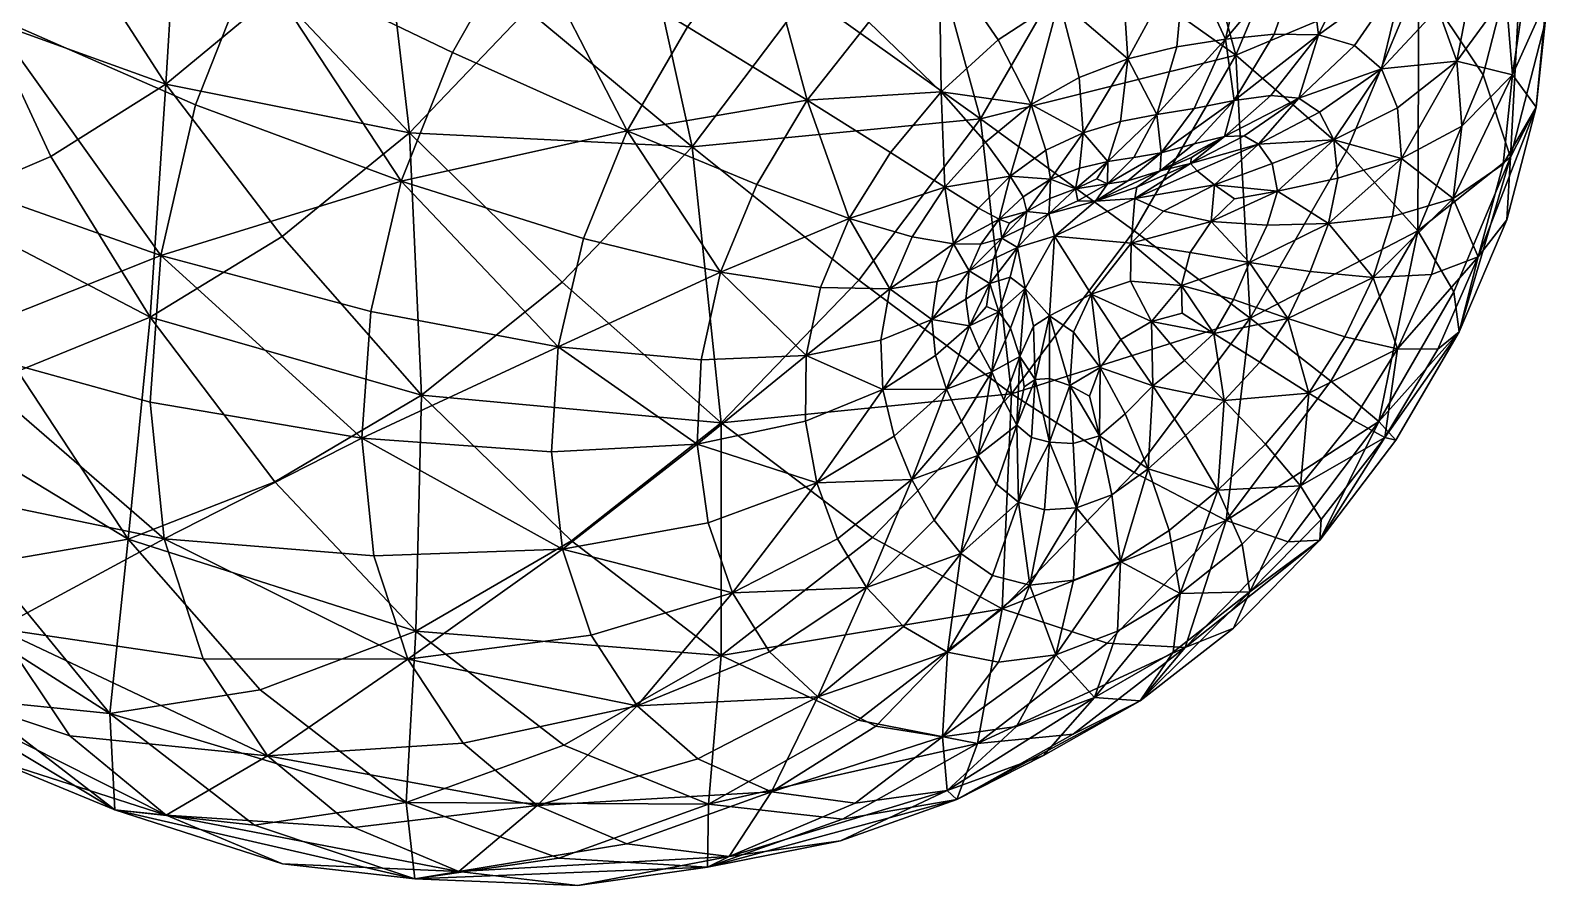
# Model space of a CAD drawing. Header units: millimetres. Extents: x -100 to 100, y -108 to 108.
# Drawn here: x 52.57 to 100.09, y 9.23 to 35.83 of the extents above; entities that cross this region are included whole.
import ezdxf

# ---------------------------------------------------------------- set-up
doc = ezdxf.new("R2010")
doc.units = ezdxf.units.MM
doc.layers.get('0').update_dxf_attribs({"color": 53, "true_color": 0xc6e157})

msp = doc.modelspace()

# ---------------------------------------------------------------- meshes
at = {"color": 54, "true_color": 0x94b11b}
mesh = msp.add_polyface(dxfattribs=at)
corners = [(80.861, 43.878, 2.557), (77.947, 41.638, 1.243), (73.731, 45.887, 1.009), (75.303, 38.96, 0.493), (70.587, 42.622, 0.171), (73.009, 35.95, 0.311), (67.887, 39.009, 0.006), (61.989, 42.561, 0.725), (65.069, 46.732, 0.881), (71.14, 32.713, 0.699), (69.776, 29.356, 1.662), (64.104, 31.141, 1.691), (65.703, 35.148, 0.512), (59.513, 38.125, 1.34), (79.688, 42.022, 63.039), (76.728, 36.94, 63.623), (82.127, 33.084, 60.346), (85.258, 38.485, 59.711), (71.273, 40.757, 65.515), (73.967, 45.343, 65.01), (68.703, 48.12, 65.595), (63.455, 40.388, 65.757), (60.234, 37.028, 64.909), (64.36, 32.65, 64.308), (68.028, 36.477, 65.272), (69.116, 28.002, 62.301), (73.16, 32.21, 63.373), (66.318, 44.124, 65.998), (78.35, 28.067, 60.089), (80.848, 38.214, 2.344), (83.22, 39.923, 3.491), (83.921, 45.611, 4.359), (85.691, 41.206, 5.027), (84.581, 36.776, 5.039), (76.741, 33.665, 1.444), (75.175, 31.035, 1.713), (79.331, 32.04, 3.146), (78.049, 29.979, 3.309), (78.66, 36.093, 1.658), (82.685, 35.537, 4.041), (80.906, 33.925, 3.4), (81.026, 30.958, 5.154), (82.288, 32.36, 5.451), (83.057, 31.301, 7.546), (83.708, 33.527, 6.062), (62.42, 46.635, 65.05), (59.94, 43.464, 64.797)]
mesh.append_faces([[corners[k] for k in face] for face in [(0, 1, 2, 0), (2, 1, 3, 2), (3, 4, 2, 3), (3, 5, 6, 3), (6, 4, 3, 6), (6, 7, 8, 6), (8, 4, 6, 8), (9, 10, 11, 9), (11, 12, 9, 11), (13, 12, 11, 13), (13, 7, 6, 13), (6, 12, 13, 6), (6, 5, 9, 6), (9, 12, 6, 9), (14, 15, 16, 14), (16, 17, 14, 16), (18, 19, 20, 18), (18, 15, 14, 18), (14, 19, 18, 14), (21, 22, 23, 21), (23, 24, 21, 23), (23, 25, 26, 23), (26, 24, 23, 26), (26, 15, 18, 26), (18, 24, 26, 18), (18, 27, 21, 18), (21, 24, 18, 21), (16, 15, 26, 16), (26, 28, 16, 26), (29, 1, 0, 29), (0, 30, 29, 0), (0, 31, 32, 0), (29, 30, 33, 29), (9, 5, 34, 9), (34, 35, 9, 34), (34, 36, 37, 34), (3, 1, 29, 3), (29, 38, 3, 29), (29, 39, 40, 29), (40, 38, 29, 40), (40, 36, 34, 40), (34, 38, 40, 34), (34, 5, 3, 34), (3, 38, 34, 3), (41, 42, 43, 41), (41, 36, 40, 41), (40, 42, 41, 40), (40, 39, 44, 40), (44, 42, 40, 44), (21, 27, 45, 21), (45, 46, 21, 45)]], dxfattribs={"vtx2": -1, "vtx3": -1, "color": 54})
mesh = msp.add_polyface(dxfattribs=at)
corners = [(95.776, 37.457, 47.627), (92.448, 40.724, 53.505), (90.072, 35.06, 55.057), (99.423, 33.442, 27.811), (99.749, 36.808, 25.828), (100.086, 40.117, 30.682), (99.702, 36.081, 33.066), (99.467, 43.987, 36.337), (99.021, 39.307, 39.101), (97.774, 34.454, 41.2), (98.625, 31.891, 34.878), (99.482, 39.899, 23.455), (98.613, 42.571, 20.78), (98.728, 47.114, 24.573), (99.765, 43.846, 27.819), (99.098, 48.327, 33.011), (93.907, 46.388, 51.057), (97.161, 42.837, 45.302), (97.659, 48.032, 42.238), (87.608, 44.08, 58.181), (97.762, 39.099, 18.252), (98.481, 36.972, 20.407), (98.689, 34.451, 22.334), (96.957, 34.876, 18.419), (96.365, 36.515, 16.726), (94.854, 41.769, 13.587), (92.846, 42.343, 11.234), (92.719, 47.077, 11.946), (93.95, 38.309, 13.131), (92.284, 38.588, 11.32), (90.437, 38.546, 9.551), (90.589, 42.431, 8.971), (97.133, 44.684, 17.891), (96.523, 40.693, 15.952), (95.336, 37.639, 14.949), (95.136, 46.199, 14.906), (92.646, 35.696, 13.259), (93.775, 35.367, 14.609), (94.609, 34.641, 15.943), (89.755, 35.561, 10.575), (91.265, 35.722, 11.915), (88.176, 42.046, 6.878), (87, 46.767, 6.575), (88.507, 38.251, 7.863), (88.24, 35.327, 9.233)]
mesh.append_faces([[corners[k] for k in face] for face in [(0, 1, 2, 0), (3, 4, 5, 3), (5, 6, 3, 5), (5, 7, 8, 5), (8, 6, 5, 8), (8, 9, 10, 8), (11, 12, 13, 11), (13, 14, 11, 13), (5, 14, 15, 5), (5, 4, 11, 5), (11, 14, 5, 11), (16, 1, 0, 16), (0, 17, 16, 0), (0, 9, 8, 0), (8, 17, 0, 8), (8, 7, 18, 8), (18, 17, 8, 18), (2, 1, 19, 2), (19, 1, 16, 19), (20, 12, 11, 20), (11, 21, 20, 11), (11, 4, 22, 11), (22, 21, 11, 22), (23, 24, 20, 23), (20, 21, 23, 20), (25, 26, 27, 25), (25, 28, 29, 25), (29, 26, 25, 29), (29, 30, 31, 29), (31, 26, 29, 31), (32, 12, 20, 32), (20, 33, 32, 20), (20, 24, 34, 20), (34, 33, 20, 34), (34, 28, 25, 34), (25, 33, 34, 25), (25, 35, 32, 25), (32, 33, 25, 32), (36, 28, 34, 36), (34, 37, 36, 34), (34, 24, 38, 34), (38, 37, 34, 38), (39, 30, 29, 39), (29, 40, 39, 29), (29, 28, 36, 29), (36, 40, 29, 36), (31, 41, 42, 31), (31, 30, 43, 31), (43, 41, 31, 43), (43, 30, 39, 43), (39, 44, 43, 39)]], dxfattribs={"vtx2": -1, "vtx3": -1, "color": 54})
mesh = msp.add_polyface(dxfattribs=at)
corners = [(87.608, 44.08, 58.181), (85.258, 38.485, 59.711), (90.072, 35.06, 55.057), (81.904, 47.282, 61.606), (79.688, 42.022, 63.039), (82.127, 33.084, 60.346), (86.911, 29.595, 55.707), (85.691, 41.206, 5.027), (83.22, 39.923, 3.491), (80.861, 43.878, 2.557), (86.54, 37.671, 6.334), (84.581, 36.776, 5.039), (82.685, 35.537, 4.041), (80.848, 38.214, 2.344), (88.507, 38.251, 7.863), (88.176, 42.046, 6.878), (83.921, 45.611, 4.359), (87, 46.767, 6.575), (87.623, 33.222, 10.691), (88.24, 35.327, 9.233), (89.755, 35.561, 10.575), (86.488, 33.001, 9.676), (86.721, 34.954, 7.982), (85.323, 32.652, 8.835), (84.167, 32.108, 8.135), (83.708, 33.527, 6.062), (85.198, 34.373, 6.915), (83.057, 31.301, 7.546), (82.288, 32.36, 5.451), (87.757, 32.025, 12.789), (88.782, 33.409, 11.752), (90.02, 33.656, 12.733), (87.718, 31.466, 14.202), (88.782, 32.301, 13.486), (89.726, 32.535, 14.133), (86.72, 31.149, 13.691), (88.701, 31.883, 14.443), (88.663, 31.69, 14.971), (86.998, 30.961, 14.913), (88.873, 31.46, 15.58), (86.93, 30.603, 15.597), (84.312, 31.201, 9.989), (85.211, 31.551, 10.512), (86.095, 31.759, 11.119), (85.751, 31.214, 12.021), (85.083, 30.9, 12.016), (86.903, 31.88, 11.939), (86.081, 31.063, 12.879)]
mesh.append_faces([[corners[k] for k in face] for face in [(0, 1, 2, 0), (0, 3, 4, 0), (4, 1, 0, 4), (5, 6, 2, 5), (2, 1, 5, 2), (7, 8, 9, 7), (7, 10, 11, 7), (11, 8, 7, 11), (11, 12, 13, 11), (14, 10, 7, 14), (7, 15, 14, 7), (7, 16, 17, 7), (17, 15, 7, 17), (18, 19, 20, 18), (18, 21, 22, 18), (22, 19, 18, 22), (22, 10, 14, 22), (14, 19, 22, 14), (23, 24, 25, 23), (25, 26, 23, 25), (25, 12, 11, 25), (11, 26, 25, 11), (11, 10, 22, 11), (22, 26, 11, 22), (22, 21, 23, 22), (23, 26, 22, 23), (25, 24, 27, 25), (27, 28, 25, 27), (29, 30, 31, 29), (32, 33, 34, 32), (32, 35, 29, 32), (29, 33, 32, 29), (32, 36, 37, 32), (37, 38, 32, 37), (37, 39, 40, 37), (41, 24, 23, 41), (23, 42, 41, 23), (23, 21, 43, 23), (43, 42, 23, 43), (43, 44, 45, 43), (45, 42, 43, 45), (41, 42, 45, 41), (18, 30, 29, 18), (29, 46, 18, 29), (29, 35, 47, 29), (47, 46, 29, 47), (47, 44, 43, 47), (43, 46, 47, 43), (43, 21, 18, 43), (18, 46, 43, 18), (27, 24, 41, 27)]], dxfattribs={"vtx2": -1, "vtx3": -1, "color": 54})
mesh = msp.add_polyface(dxfattribs=at)
corners = [(64.104, 31.141, 1.691), (57.704, 33.516, 2.724), (59.513, 38.125, 1.34), (51.25, 36.336, 4.926), (45.415, 39.453, 8.459), (47.473, 44.83, 6.792), (53.22, 41.424, 3.371), (55.926, 46.322, 2.665), (61.989, 42.561, 0.725), (44.195, 33.971, 11.015), (50.075, 31.147, 7.326), (56.625, 28.83, 4.875), (64.36, 32.65, 64.308), (60.234, 37.028, 64.909), (56.775, 34.161, 63.493), (51.214, 36.168, 61.265), (48.227, 34.842, 59.256), (49.637, 30.381, 59.109), (50.142, 39.717, 59.915), (47.736, 38.615, 58.309), (45.469, 38.171, 56.389), (45.372, 34.269, 56.861), (57.173, 40.599, 64.054), (54.23, 38.127, 62.871), (55.053, 43.431, 62.15), (52.612, 41.363, 61.191), (53.202, 31.906, 61.546), (51.558, 45.814, 56.3), (51.772, 43.911, 58.864), (53.748, 45.591, 59.606), (50.036, 44.759, 55.633), (49.81, 42.573, 57.902), (48.694, 44.12, 54.663), (47.486, 43.947, 53.503), (46.254, 41.401, 55.154), (47.961, 41.706, 56.651), (63.455, 40.388, 65.757), (59.94, 43.464, 64.797), (57.373, 45.799, 62.806), (46.363, 44.292, 52.27), (44.717, 41.751, 53.453), (48.926, 45.799, 51.789), (49.732, 45.863, 52.727), (50.642, 46.295, 53.516)]
mesh.append_faces([[corners[k] for k in face] for face in [(0, 1, 2, 0), (3, 4, 5, 3), (5, 6, 3, 5), (7, 6, 5, 7), (7, 8, 2, 7), (2, 6, 7, 2), (2, 1, 3, 2), (3, 6, 2, 3), (9, 4, 3, 9), (3, 10, 9, 3), (3, 1, 11, 3), (12, 13, 14, 12), (15, 16, 17, 15), (15, 18, 19, 15), (19, 16, 15, 19), (19, 20, 21, 19), (21, 16, 19, 21), (14, 13, 22, 14), (22, 23, 14, 22), (22, 24, 25, 22), (25, 23, 22, 25), (25, 18, 15, 25), (15, 23, 25, 15), (15, 26, 14, 15), (14, 23, 15, 14), (27, 28, 29, 27), (27, 30, 31, 27), (31, 28, 27, 31), (31, 18, 25, 31), (25, 28, 31, 25), (25, 24, 29, 25), (29, 28, 25, 29), (32, 33, 34, 32), (34, 35, 32, 34), (34, 20, 19, 34), (19, 35, 34, 19), (19, 18, 31, 19), (31, 35, 19, 31), (31, 30, 32, 31), (32, 35, 31, 32), (22, 13, 36, 22), (36, 37, 22, 36), (38, 24, 22, 38), (22, 37, 38, 22), (29, 24, 38, 29), (34, 33, 39, 34), (39, 40, 34, 39), (41, 33, 32, 41), (32, 42, 41, 32), (32, 30, 43, 32), (39, 33, 41, 39)]], dxfattribs={"vtx2": -1, "vtx3": -1, "color": 54})
mesh = msp.add_polyface(dxfattribs=at)
corners = [(98.625, 31.891, 34.878), (97.774, 34.454, 41.2), (95.742, 29.6, 42.535), (90.072, 35.06, 55.057), (93.521, 32.075, 49.105), (95.776, 37.457, 47.627), (86.911, 29.595, 55.707), (90.524, 26.884, 49.728), (98.513, 29.943, 29.315), (99.423, 33.442, 27.811), (99.702, 36.081, 33.066), (99.021, 39.307, 39.101), (98.689, 34.451, 22.334), (97.115, 32.859, 19.947), (96.957, 34.876, 18.419), (98.481, 36.972, 20.407), (97.621, 28.784, 25.164), (96.841, 30.602, 21.227), (98.399, 31.675, 23.948), (99.749, 36.808, 25.828), (95.233, 31.849, 18.415), (93.124, 32.428, 16.604), (92.685, 33.294, 15.64), (94.609, 34.641, 15.943), (95.106, 33.424, 17.237), (96.365, 36.515, 16.726), (93.251, 31.235, 17.486), (92.042, 33.724, 14.661), (93.775, 35.367, 14.609), (91.164, 33.812, 13.686), (92.646, 35.696, 13.259), (90.02, 33.656, 12.733), (88.782, 33.409, 11.752), (89.755, 35.561, 10.575), (91.265, 35.722, 11.915), (87.623, 33.222, 10.691), (90.782, 32.296, 15.557), (91.207, 31.698, 16.265), (91.376, 30.833, 16.907), (89.418, 31.028, 16.161), (88.873, 31.46, 15.58), (88.782, 32.301, 13.486), (87.757, 32.025, 12.789), (89.726, 32.535, 14.133), (88.701, 31.883, 14.443), (87.718, 31.466, 14.202), (90.341, 32.554, 14.835), (88.663, 31.69, 14.971)]
mesh.append_faces([[corners[k] for k in face] for face in [(0, 1, 2, 0), (3, 4, 5, 3), (3, 6, 7, 3), (2, 1, 5, 2), (5, 4, 2, 5), (0, 8, 9, 0), (9, 10, 0, 9), (0, 10, 11, 0), (12, 13, 14, 12), (14, 15, 12, 14), (9, 8, 16, 9), (17, 13, 12, 17), (12, 18, 17, 12), (12, 19, 9, 12), (9, 18, 12, 9), (20, 13, 17, 20), (21, 22, 23, 21), (23, 24, 21, 23), (23, 25, 14, 23), (14, 24, 23, 14), (14, 13, 20, 14), (20, 24, 14, 20), (20, 26, 21, 20), (21, 24, 20, 21), (23, 22, 27, 23), (27, 28, 23, 27), (27, 29, 30, 27), (30, 28, 27, 30), (31, 32, 33, 31), (33, 34, 31, 33), (30, 29, 31, 30), (31, 34, 30, 31), (33, 32, 35, 33), (36, 22, 21, 36), (21, 37, 36, 21), (21, 26, 38, 21), (38, 37, 21, 38), (39, 40, 36, 39), (36, 37, 39, 36), (31, 41, 42, 31), (31, 29, 43, 31), (43, 41, 31, 43), (43, 44, 45, 43), (27, 22, 36, 27), (36, 46, 27, 36), (36, 40, 47, 36), (47, 46, 36, 47), (47, 44, 43, 47), (43, 46, 47, 43), (43, 29, 27, 43), (27, 46, 43, 27)]], dxfattribs={"vtx2": -1, "vtx3": -1, "color": 54})
mesh = msp.add_polyface(dxfattribs=at)
corners = [(62.875, 23.149, 5.954), (56.293, 24.263, 7.672), (56.625, 28.83, 4.875), (63.159, 27.086, 3.54), (57.704, 33.516, 2.724), (64.104, 31.141, 1.691), (64.307, 16.274, 12.051), (57.937, 16.283, 14.731), (56.724, 20.015, 10.997), (63.256, 19.49, 8.826), (49.718, 26.082, 10.44), (50.204, 21.366, 14.138), (51.555, 17.225, 18.288), (50.075, 31.147, 7.326), (51.25, 36.336, 4.926), (59.946, 13.266, 18.756), (64.529, 9.437, 36.278), (59.534, 11.102, 41.623), (55.19, 11.58, 37.054), (60.413, 9.908, 31.937), (51.361, 13.159, 32.237), (56.791, 11.416, 27.37), (62.637, 11.037, 22.906), (65.892, 9.667, 27.02), (53.794, 13.881, 22.759), (48.188, 15.753, 27.367), (56.775, 34.161, 63.493), (60.398, 29.421, 62.646), (64.36, 32.65, 64.308), (53.202, 31.906, 61.546), (56.287, 26.909, 60.351), (60.173, 21.786, 57.82), (64.731, 24.49, 60.421), (48.203, 24.493, 54.111), (52.174, 25.227, 57.485), (49.637, 30.381, 59.109), (51.203, 19.244, 50.801), (55.608, 20, 54.585), (55.036, 14.576, 46.551), (64.254, 11.807, 45.748), (59.711, 15.32, 50.606), (64.562, 17.147, 54.094), (50.721, 15.019, 42.036), (47.126, 19.631, 46.557), (46.908, 16.565, 37.257), (51.214, 36.168, 61.265)]
mesh.append_faces([[corners[k] for k in face] for face in [(0, 1, 2, 0), (2, 3, 0, 2), (2, 4, 5, 2), (6, 7, 8, 6), (8, 9, 6, 8), (8, 1, 0, 8), (10, 1, 8, 10), (8, 11, 10, 8), (8, 7, 12, 8), (12, 11, 8, 12), (2, 13, 14, 2), (2, 1, 10, 2), (10, 13, 2, 10), (15, 7, 6, 15), (16, 17, 18, 16), (18, 19, 16, 18), (18, 20, 21, 18), (21, 19, 18, 21), (21, 22, 23, 21), (12, 24, 25, 12), (12, 7, 15, 12), (15, 24, 12, 15), (15, 22, 21, 15), (21, 24, 15, 21), (21, 20, 25, 21), (25, 24, 21, 25), (26, 27, 28, 26), (26, 29, 30, 26), (30, 27, 26, 30), (30, 31, 32, 30), (33, 34, 35, 33), (33, 36, 37, 33), (37, 34, 33, 37), (37, 31, 30, 37), (30, 34, 37, 30), (30, 29, 35, 30), (35, 34, 30, 35), (38, 17, 39, 38), (39, 40, 38, 39), (41, 31, 37, 41), (37, 40, 41, 37), (37, 36, 38, 37), (38, 40, 37, 38), (18, 17, 38, 18), (38, 42, 18, 38), (38, 36, 43, 38), (43, 42, 38, 43), (44, 20, 18, 44), (18, 42, 44, 18), (25, 20, 44, 25), (35, 29, 45, 35)]], dxfattribs={"vtx2": -1, "vtx3": -1, "color": 54})
mesh = msp.add_polyface(dxfattribs=at)
corners = [(97.03, 26.452, 30.253), (98.513, 29.943, 29.315), (98.625, 31.891, 34.878), (96.866, 27.702, 36.025), (95.742, 29.6, 42.535), (93.038, 24.917, 43.097), (94.526, 23.663, 36.501), (90.524, 26.884, 49.728), (93.521, 32.075, 49.105), (90.072, 35.06, 55.057), (97.621, 28.784, 25.164), (96.366, 25.917, 25.899), (95.103, 25.924, 22.729), (96.161, 28.244, 22.182), (91.695, 26.868, 19.009), (92.39, 28.329, 18.746), (94.346, 28.149, 20.123), (93.47, 26.299, 20.51), (92.348, 24.55, 20.587), (98.399, 31.675, 23.948), (99.423, 33.442, 27.811), (96.841, 30.602, 21.227), (92.957, 29.827, 18.219), (94.957, 30.045, 19.401), (93.251, 31.235, 17.486), (95.233, 31.849, 18.415), (90.504, 28.611, 17.805), (90.007, 27.457, 17.993), (90.821, 25.509, 19.027), (89.389, 26.408, 17.992), (88.403, 27.032, 17.469), (88.382, 27.901, 17.287), (88.657, 28.928, 17.1), (88.481, 25.562, 17.798), (87.457, 26.776, 17.153), (89.713, 24.314, 18.82), (91.376, 30.833, 16.907), (90.039, 30.592, 16.632), (89.418, 31.028, 16.161), (91.207, 31.698, 16.265), (91.051, 29.77, 17.432), (89.314, 29.891, 16.837), (87.821, 30.207, 16.232), (86.815, 29.216, 16.432)]
mesh.append_faces([[corners[k] for k in face] for face in [(0, 1, 2, 0), (2, 3, 0, 2), (4, 3, 2, 4), (4, 5, 6, 4), (6, 3, 4, 6), (0, 3, 6, 0), (7, 8, 9, 7), (7, 5, 4, 7), (4, 8, 7, 4), (10, 1, 0, 10), (0, 11, 10, 0), (12, 13, 10, 12), (10, 11, 12, 10), (14, 15, 16, 14), (16, 17, 14, 16), (16, 13, 12, 16), (12, 17, 16, 12), (14, 17, 18, 14), (10, 19, 20, 10), (10, 13, 21, 10), (21, 19, 10, 21), (16, 15, 22, 16), (22, 23, 16, 22), (22, 24, 25, 22), (25, 23, 22, 25), (21, 23, 25, 21), (21, 13, 16, 21), (16, 23, 21, 16), (26, 15, 14, 26), (14, 27, 26, 14), (14, 28, 29, 14), (29, 27, 14, 29), (29, 30, 31, 29), (31, 27, 29, 31), (31, 32, 26, 31), (26, 27, 31, 26), (29, 33, 34, 29), (29, 28, 35, 29), (36, 37, 38, 36), (38, 39, 36, 38), (22, 15, 26, 22), (26, 40, 22, 26), (26, 32, 41, 26), (41, 40, 26, 41), (41, 37, 36, 41), (36, 40, 41, 36), (36, 24, 22, 36), (22, 40, 36, 22), (38, 37, 41, 38), (41, 42, 38, 41), (41, 32, 43, 41)]], dxfattribs={"vtx2": -1, "vtx3": -1, "color": 54})
mesh = msp.add_polyface(dxfattribs=at)
corners = [(64.104, 31.141, 1.691), (69.776, 29.356, 1.662), (68.992, 25.984, 3.202), (63.159, 27.086, 3.54), (68.779, 22.721, 5.224), (62.875, 23.149, 5.954), (56.625, 28.83, 4.875), (69.124, 19.691, 7.632), (70.016, 17.017, 10.331), (64.307, 16.274, 12.051), (63.256, 19.49, 8.826), (56.724, 20.015, 10.997), (74.062, 16.383, 52.196), (78.772, 20.058, 54.281), (74.065, 23.625, 58.942), (69.408, 19.95, 56.908), (69.116, 28.002, 62.301), (64.731, 24.49, 60.421), (60.173, 21.786, 57.82), (64.562, 17.147, 54.094), (60.398, 29.421, 62.646), (56.287, 26.909, 60.351), (64.36, 32.65, 64.308), (83.1, 24.528, 55.45), (73.16, 32.21, 63.373), (78.35, 28.067, 60.089), (74.045, 28.308, 2.475), (71.14, 32.713, 0.699), (75.175, 31.035, 1.713), (78.049, 29.979, 3.309), (76.741, 33.665, 1.444), (77.147, 27.84, 3.896), (79.314, 27.796, 5.691), (74.415, 18.333, 9.654), (73.655, 20.515, 7.42), (73.318, 22.962, 5.419), (76.69, 23.673, 6.287), (77.033, 21.757, 7.936), (77.683, 20.017, 9.767), (73.437, 25.588, 3.74), (76.711, 25.72, 4.914), (79.095, 24.657, 7.576), (79.031, 26.198, 6.483), (79.442, 23.212, 8.926), (79.998, 21.862, 10.414), (78.587, 18.496, 11.683)]
mesh.append_faces([[corners[k] for k in face] for face in [(0, 1, 2, 0), (2, 3, 0, 2), (2, 4, 5, 2), (5, 3, 2, 5), (0, 3, 6, 0), (7, 8, 9, 7), (5, 10, 11, 5), (5, 4, 7, 5), (7, 10, 5, 7), (12, 13, 14, 12), (14, 15, 12, 14), (14, 16, 17, 14), (17, 15, 14, 17), (17, 18, 19, 17), (19, 15, 17, 19), (17, 20, 21, 17), (17, 16, 22, 17), (22, 20, 17, 22), (14, 13, 23, 14), (24, 16, 14, 24), (14, 25, 24, 14), (26, 1, 27, 26), (27, 28, 26, 27), (29, 28, 30, 29), (29, 31, 26, 29), (26, 28, 29, 26), (32, 31, 29, 32), (33, 8, 7, 33), (7, 34, 33, 7), (7, 4, 35, 7), (35, 34, 7, 35), (35, 36, 37, 35), (37, 34, 35, 37), (37, 38, 33, 37), (33, 34, 37, 33), (2, 1, 26, 2), (26, 39, 2, 26), (26, 31, 40, 26), (40, 39, 26, 40), (40, 36, 35, 40), (35, 39, 40, 35), (35, 4, 2, 35), (2, 39, 35, 2), (41, 36, 40, 41), (40, 42, 41, 40), (40, 31, 32, 40), (32, 42, 40, 32), (37, 43, 44, 37), (37, 36, 41, 37), (41, 43, 37, 41), (33, 38, 45, 33)]], dxfattribs={"vtx2": -1, "vtx3": -1, "color": 54})
mesh = msp.add_polyface(dxfattribs=at)
corners = [(82.127, 33.084, 60.346), (78.35, 28.067, 60.089), (83.1, 24.528, 55.45), (83.057, 31.301, 7.546), (82.072, 30.303, 7.209), (81.026, 30.958, 5.154), (81.291, 29.19, 7.265), (80.781, 28.018, 7.626), (79.314, 27.796, 5.691), (80.007, 29.409, 5.241), (78.049, 29.979, 3.309), (79.331, 32.04, 3.146), (80.614, 26.844, 8.208), (79.031, 26.198, 6.483), (80.729, 25.714, 9.035), (79.095, 24.657, 7.576), (81.781, 28.35, 9.468), (82.143, 29.185, 9.135), (82.717, 29.961, 9.05), (83.031, 29.839, 10.305), (82.797, 29.369, 10.831), (82.539, 28.725, 11.267), (83.577, 30.195, 11.028), (83.461, 30.652, 9.418), (83.279, 29.078, 13.075), (83.485, 29.713, 12.336), (81.792, 26.646, 10.412), (82.094, 25.937, 11.307), (81.068, 24.674, 10.134), (82.313, 27.239, 11.382), (82.698, 27.075, 12.302), (83.068, 26.571, 13.255), (82.484, 25.211, 12.299), (81.676, 27.477, 9.846), (82.422, 27.961, 11.427), (83.523, 27.806, 14.183), (83.055, 28.16, 12.978), (83.358, 25.685, 13.898)]
mesh.append_faces([[corners[k] for k in face] for face in [(0, 1, 2, 0), (3, 4, 5, 3), (6, 7, 8, 6), (8, 9, 6, 8), (10, 9, 8, 10), (10, 11, 5, 10), (5, 9, 10, 5), (5, 4, 6, 5), (6, 9, 5, 6), (8, 7, 12, 8), (12, 13, 8, 12), (12, 14, 15, 12), (15, 13, 12, 15), (16, 7, 6, 16), (6, 17, 16, 6), (6, 4, 18, 6), (18, 17, 6, 18), (18, 19, 20, 18), (20, 17, 18, 20), (20, 21, 16, 20), (16, 17, 20, 16), (22, 19, 18, 22), (18, 23, 22, 18), (18, 4, 3, 18), (3, 23, 18, 3), (24, 21, 20, 24), (20, 25, 24, 20), (20, 19, 22, 20), (22, 25, 20, 22), (26, 27, 28, 26), (26, 29, 30, 26), (30, 27, 26, 30), (30, 31, 32, 30), (32, 27, 30, 32), (12, 7, 16, 12), (16, 33, 12, 16), (16, 21, 34, 16), (34, 33, 16, 34), (34, 29, 26, 34), (26, 33, 34, 26), (26, 14, 12, 26), (12, 33, 26, 12), (35, 36, 24, 35), (35, 31, 30, 35), (30, 36, 35, 30), (30, 29, 34, 30), (34, 36, 30, 34), (34, 21, 24, 34), (24, 36, 34, 24), (32, 31, 37, 32), (37, 31, 35, 37)]], dxfattribs={"vtx2": -1, "vtx3": -1, "color": 54})
mesh = msp.add_polyface(dxfattribs=at)
corners = [(90.524, 26.884, 49.728), (86.911, 29.595, 55.707), (83.1, 24.528, 55.45), (82.127, 33.084, 60.346), (84.277, 26.951, 15.503), (84.433, 29.43, 15.374), (85.571, 27.623, 16.307), (85.021, 26.44, 16.073), (86.5, 26.222, 16.844), (85.856, 25.343, 16.57), (84.914, 24.79, 16.028), (87.491, 24.775, 17.485), (87.457, 26.776, 17.153), (88.481, 25.562, 17.798), (88.403, 27.032, 17.469), (89.389, 26.408, 17.992), (86.815, 29.216, 16.432), (86.797, 28.033, 16.718), (88.657, 28.928, 17.1), (88.382, 27.901, 17.287), (86.93, 30.603, 15.597), (87.821, 30.207, 16.232), (88.873, 31.46, 15.58), (89.418, 31.028, 16.161), (89.314, 29.891, 16.837), (85.71, 30.523, 14.461), (86.998, 30.961, 14.913), (86.72, 31.149, 13.691), (87.718, 31.466, 14.202), (88.663, 31.69, 14.971), (85.083, 30.9, 12.016), (84.292, 30.608, 11.691), (84.312, 31.201, 9.989), (84.256, 30.13, 13.31), (85.16, 30.53, 13.413), (85.751, 31.214, 12.021), (86.081, 31.063, 12.879), (83.461, 30.652, 9.418), (83.057, 31.301, 7.546), (83.577, 30.195, 11.028), (83.279, 29.078, 13.075), (83.485, 29.713, 12.336), (83.523, 27.806, 14.183), (83.776, 26.63, 14.729), (84.281, 25, 15.513), (83.833, 24.97, 14.85), (83.358, 25.685, 13.898)]
mesh.append_faces([[corners[k] for k in face] for face in [(0, 1, 2, 0), (2, 1, 3, 2), (4, 5, 6, 4), (6, 7, 4, 6), (6, 8, 9, 6), (9, 7, 6, 9), (4, 7, 10, 4), (11, 8, 12, 11), (12, 13, 11, 12), (12, 14, 15, 12), (6, 5, 16, 6), (16, 17, 6, 16), (16, 18, 19, 16), (19, 17, 16, 19), (19, 14, 12, 19), (12, 17, 19, 12), (12, 8, 6, 12), (6, 17, 12, 6), (16, 5, 20, 16), (20, 21, 16, 20), (20, 22, 23, 20), (23, 21, 20, 23), (16, 21, 24, 16), (20, 5, 25, 20), (25, 26, 20, 25), (25, 27, 28, 25), (28, 26, 25, 28), (20, 26, 29, 20), (30, 31, 32, 30), (25, 5, 33, 25), (33, 34, 25, 33), (33, 31, 30, 33), (30, 34, 33, 30), (30, 35, 36, 30), (36, 34, 30, 36), (36, 27, 25, 36), (25, 34, 36, 25), (32, 37, 38, 32), (32, 31, 39, 32), (39, 37, 32, 39), (33, 5, 40, 33), (40, 41, 33, 40), (39, 31, 33, 39), (33, 41, 39, 33), (40, 5, 42, 40), (42, 5, 4, 42), (4, 43, 42, 4), (4, 44, 45, 4), (45, 43, 4, 45), (46, 43, 45, 46), (42, 43, 46, 42)]], dxfattribs={"vtx2": -1, "vtx3": -1, "color": 54})
mesh = msp.add_polyface(dxfattribs=at)
corners = [(81.097, 12.19, 24.447), (84.093, 13.273, 26.632), (81.393, 11.908, 31.715), (77.775, 10.617, 29.066), (82.034, 13.645, 40.059), (77.832, 11.297, 37.562), (85.015, 13.936, 33.866), (82.801, 17.839, 48.371), (78.772, 20.058, 54.281), (74.062, 16.383, 52.196), (78.327, 14.371, 46.374), (73.669, 11.756, 43.615), (86.07, 16.765, 41.867), (83.1, 24.528, 55.45), (78.35, 28.067, 60.089), (74.065, 23.625, 58.942), (78.234, 11.792, 21.925), (80.952, 13.858, 19.094), (83.251, 14.175, 21.122), (82.689, 16.173, 17.281), (84.479, 16.41, 18.861), (85.676, 15.076, 22.874), (81.068, 24.674, 10.134), (81.539, 23.662, 11.343), (79.998, 21.862, 10.414), (79.442, 23.212, 8.926), (77.683, 20.017, 9.767), (77.033, 21.757, 7.936), (79.095, 24.657, 7.576), (80.729, 25.714, 9.035), (75.623, 12.143, 19.137), (77.068, 15.096, 14.457), (79.731, 17.289, 13.618), (81.102, 16.491, 15.509), (78.877, 14.19, 16.842), (82.05, 22.613, 12.502), (80.687, 20.601, 11.925), (82.631, 21.714, 13.626), (81.52, 19.561, 13.427), (78.587, 18.496, 11.683), (83.67, 18.577, 16.245), (82.509, 18.87, 14.887), (83.309, 21.153, 14.729), (82.484, 25.211, 12.299), (82.094, 25.937, 11.307), (81.792, 26.646, 10.412), (83.261, 23.554, 13.96), (82.862, 24.326, 13.158), (83.358, 25.685, 13.898), (83.495, 24.746, 14.24)]
mesh.append_faces([[corners[k] for k in face] for face in [(0, 1, 2, 0), (2, 3, 0, 2), (4, 5, 2, 4), (2, 6, 4, 2), (7, 8, 9, 7), (4, 10, 11, 4), (4, 12, 7, 4), (7, 10, 4, 7), (13, 8, 7, 13), (13, 14, 15, 13), (0, 16, 17, 0), (17, 18, 0, 17), (17, 19, 20, 17), (20, 18, 17, 20), (0, 18, 21, 0), (22, 23, 24, 22), (24, 25, 22, 24), (24, 26, 27, 24), (28, 29, 22, 28), (22, 25, 28, 22), (17, 16, 30, 17), (31, 32, 33, 31), (33, 34, 31, 33), (33, 19, 17, 33), (17, 34, 33, 17), (24, 23, 35, 24), (35, 36, 24, 35), (35, 37, 38, 35), (38, 36, 35, 38), (38, 32, 39, 38), (39, 36, 38, 39), (39, 26, 24, 39), (24, 36, 39, 24), (40, 41, 42, 40), (40, 19, 33, 40), (33, 41, 40, 33), (33, 32, 38, 33), (38, 41, 33, 38), (38, 37, 42, 38), (42, 41, 38, 42), (43, 23, 22, 43), (22, 44, 43, 22), (22, 29, 45, 22), (42, 37, 46, 42), (35, 23, 43, 35), (43, 47, 35, 43), (48, 47, 43, 48), (48, 49, 46, 48), (46, 47, 48, 46), (46, 37, 35, 46), (35, 47, 46, 35)]], dxfattribs={"vtx2": -1, "vtx3": -1, "color": 54})
mesh = msp.add_polyface(dxfattribs=at)
corners = [(88.5, 16.63, 35.426), (85.015, 13.936, 33.866), (87.104, 14.975, 28.408), (86.07, 16.765, 41.867), (82.034, 13.645, 40.059), (81.393, 11.908, 31.715), (84.093, 13.273, 26.632), (82.801, 17.839, 48.371), (86.908, 22.075, 49.486), (83.1, 24.528, 55.45), (89.776, 20.581, 42.877), (90.524, 26.884, 49.728), (85.676, 15.076, 22.874), (88.131, 16.493, 24.301), (86.392, 17.144, 20.221), (88.347, 18.317, 21.333), (84.479, 16.41, 18.861), (83.251, 14.175, 21.122), (81.097, 12.19, 24.447), (83.67, 18.577, 16.245), (84.125, 20.913, 15.747), (85.12, 20.976, 16.618), (85.022, 18.731, 17.436), (86.22, 21.388, 17.352), (86.49, 19.305, 18.454), (82.689, 16.173, 17.281), (87.347, 22.197, 17.958), (88.002, 20.276, 19.289), (83.309, 21.153, 14.729), (86.632, 23.907, 17.125), (87.491, 24.775, 17.485), (85.831, 23.221, 16.697), (85.526, 24.454, 16.422), (85.856, 25.343, 16.57), (86.5, 26.222, 16.844), (84.279, 23.02, 15.549), (85.016, 22.982, 16.179), (84.281, 25, 15.513), (84.914, 24.79, 16.028), (85.021, 26.44, 16.073), (84.277, 26.951, 15.503), (83.714, 23.165, 14.783), (83.261, 23.554, 13.96), (83.495, 24.746, 14.24), (83.833, 24.97, 14.85), (83.358, 25.685, 13.898)]
mesh.append_faces([[corners[k] for k in face] for face in [(0, 1, 2, 0), (0, 3, 4, 0), (4, 1, 0, 4), (5, 6, 2, 5), (2, 1, 5, 2), (7, 8, 9, 7), (7, 3, 10, 7), (9, 8, 11, 9), (2, 6, 12, 2), (12, 13, 2, 12), (12, 14, 15, 12), (16, 14, 12, 16), (12, 17, 16, 12), (12, 6, 18, 12), (19, 20, 21, 19), (21, 22, 19, 21), (21, 23, 24, 21), (24, 22, 21, 24), (24, 14, 16, 24), (16, 22, 24, 16), (16, 25, 19, 16), (19, 22, 16, 19), (24, 23, 26, 24), (26, 27, 24, 26), (28, 20, 19, 28), (26, 29, 30, 26), (26, 23, 31, 26), (31, 29, 26, 31), (31, 32, 33, 31), (33, 29, 31, 33), (33, 34, 30, 33), (30, 29, 33, 30), (21, 20, 35, 21), (35, 36, 21, 35), (35, 37, 38, 35), (38, 36, 35, 38), (38, 32, 31, 38), (31, 36, 38, 31), (31, 23, 21, 31), (21, 36, 31, 21), (33, 32, 38, 33), (38, 39, 33, 38), (38, 37, 40, 38), (35, 20, 28, 35), (28, 41, 35, 28), (42, 41, 28, 42), (42, 43, 44, 42), (44, 41, 42, 44), (44, 37, 35, 44), (35, 41, 44, 35), (44, 43, 45, 44)]], dxfattribs={"vtx2": -1, "vtx3": -1, "color": 54})
mesh = msp.add_polyface(dxfattribs=at)
corners = [(87.104, 14.975, 28.408), (90.009, 17.231, 29.702), (88.5, 16.63, 35.426), (92.69, 19.975, 30.443), (91.704, 19.923, 36.303), (95.06, 23.089, 30.628), (94.526, 23.663, 36.501), (93.038, 24.917, 43.097), (89.776, 20.581, 42.877), (86.07, 16.765, 41.867), (97.03, 26.452, 30.253), (86.908, 22.075, 49.486), (82.801, 17.839, 48.371), (90.524, 26.884, 49.728), (90.516, 18.361, 25.353), (88.131, 16.493, 24.301), (88.347, 18.317, 21.333), (85.676, 15.076, 22.874), (90.27, 19.851, 22.167), (87.347, 22.197, 17.958), (88.509, 23.229, 18.444), (89.518, 21.531, 19.935), (88.002, 20.276, 19.289), (86.392, 17.144, 20.221), (86.49, 19.305, 18.454), (94.712, 23.164, 26.166), (96.366, 25.917, 25.899), (93.726, 23.71, 22.893), (95.103, 25.924, 22.729), (92.736, 20.615, 25.979), (92.089, 21.667, 22.696), (89.713, 24.314, 18.82), (90.999, 22.958, 20.381), (90.821, 25.509, 19.027), (92.348, 24.55, 20.587), (93.47, 26.299, 20.51), (91.695, 26.868, 19.009), (87.491, 24.775, 17.485), (88.481, 25.562, 17.798), (89.389, 26.408, 17.992)]
mesh.append_faces([[corners[k] for k in face] for face in [(0, 1, 2, 0), (2, 1, 3, 2), (3, 4, 2, 3), (3, 5, 6, 3), (6, 4, 3, 6), (6, 7, 8, 6), (8, 4, 6, 8), (8, 9, 2, 8), (2, 4, 8, 2), (6, 5, 10, 6), (8, 11, 12, 8), (8, 7, 13, 8), (13, 11, 8, 13), (14, 1, 0, 14), (0, 15, 14, 0), (16, 15, 17, 16), (16, 18, 14, 16), (14, 15, 16, 14), (19, 20, 21, 19), (21, 22, 19, 21), (21, 18, 16, 21), (16, 22, 21, 16), (16, 23, 24, 16), (24, 22, 16, 24), (10, 5, 25, 10), (25, 26, 10, 25), (25, 27, 28, 25), (28, 26, 25, 28), (3, 1, 14, 3), (14, 29, 3, 14), (14, 18, 30, 14), (30, 29, 14, 30), (30, 27, 25, 30), (25, 29, 30, 25), (25, 5, 3, 25), (3, 29, 25, 3), (21, 20, 31, 21), (31, 32, 21, 31), (31, 33, 34, 31), (34, 32, 31, 34), (34, 27, 30, 34), (30, 32, 34, 30), (30, 18, 21, 30), (21, 32, 30, 21), (28, 27, 34, 28), (34, 35, 28, 34), (34, 33, 36, 34), (37, 20, 19, 37), (31, 20, 37, 31), (37, 38, 31, 37), (31, 38, 39, 31)]], dxfattribs={"vtx2": -1, "vtx3": -1, "color": 54})
mesh = msp.add_polyface(dxfattribs=at)
corners = [(74.306, 10.132, 26.011), (78.234, 11.792, 21.925), (81.097, 12.19, 24.447), (77.775, 10.617, 29.066), (81.393, 11.908, 31.715), (77.832, 11.297, 37.562), (73.631, 9.8, 34.484), (69.596, 9.231, 30.934), (74.062, 16.383, 52.196), (78.327, 14.371, 46.374), (82.801, 17.839, 48.371), (69.16, 13.6, 49.312), (73.669, 11.756, 43.615), (82.034, 13.645, 40.059), (64.254, 11.807, 45.748), (59.534, 11.102, 41.623), (64.529, 9.437, 36.278), (69.009, 10.082, 40.21), (64.307, 16.274, 12.051), (63.256, 19.49, 8.826), (69.124, 19.691, 7.632), (70.016, 17.017, 10.331), (71.444, 14.822, 13.225), (66.033, 13.662, 15.522), (73.337, 13.175, 16.198), (68.339, 11.723, 19.099), (62.637, 11.037, 22.906), (59.946, 13.266, 18.756), (75.623, 12.143, 19.137), (71.129, 10.523, 22.642), (65.892, 9.667, 27.02), (60.413, 9.908, 31.937), (56.791, 11.416, 27.37), (64.562, 17.147, 54.094), (69.408, 19.95, 56.908), (59.711, 15.32, 50.606), (78.877, 14.19, 16.842), (80.952, 13.858, 19.094), (77.068, 15.096, 14.457), (74.415, 18.333, 9.654), (75.567, 16.502, 12.03), (78.587, 18.496, 11.683), (79.731, 17.289, 13.618)]
mesh.append_faces([[corners[k] for k in face] for face in [(0, 1, 2, 0), (2, 3, 0, 2), (4, 5, 6, 4), (6, 3, 4, 6), (6, 7, 0, 6), (0, 3, 6, 0), (8, 9, 10, 8), (8, 11, 12, 8), (12, 9, 8, 12), (12, 5, 13, 12), (14, 15, 16, 14), (16, 17, 14, 16), (16, 7, 6, 16), (6, 17, 16, 6), (6, 5, 12, 6), (12, 17, 6, 12), (12, 11, 14, 12), (14, 17, 12, 14), (18, 19, 20, 18), (18, 21, 22, 18), (22, 23, 18, 22), (22, 24, 25, 22), (25, 23, 22, 25), (25, 26, 27, 25), (27, 23, 25, 27), (18, 23, 27, 18), (28, 1, 0, 28), (0, 29, 28, 0), (0, 7, 30, 0), (30, 29, 0, 30), (30, 26, 25, 30), (25, 29, 30, 25), (25, 24, 28, 25), (28, 29, 25, 28), (30, 31, 32, 30), (30, 7, 16, 30), (16, 31, 30, 16), (33, 11, 8, 33), (8, 34, 33, 8), (14, 11, 33, 14), (33, 35, 14, 33), (28, 36, 37, 28), (28, 24, 38, 28), (38, 36, 28, 38), (22, 21, 39, 22), (39, 40, 22, 39), (41, 40, 39, 41), (41, 42, 38, 41), (38, 40, 41, 38), (38, 24, 22, 38), (22, 40, 38, 22)]], dxfattribs={"vtx2": -1, "vtx3": -1, "color": 54})

doc.saveas('drawing.dxf')
